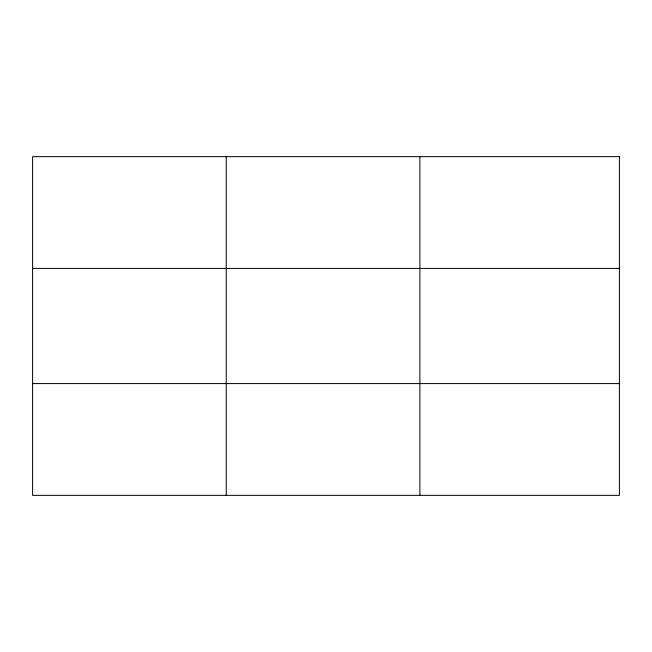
<?xml version="1.0" encoding="UTF-8"?>
<svg xmlns="http://www.w3.org/2000/svg" width="652" height="652" viewBox="0 0 652 652"><rect width="100%" height="100%" fill="white"/><g stroke="black" fill="none" stroke-linecap="round" stroke-linejoin="round"><path stroke-width="0.98" d="M226.244 495.349L226.244 156.651M419.888 495.349L419.888 156.651M32.6 268.42L619.4 268.42M32.6 383.58L619.4 383.58M619.4 156.651L619.4 495.349L32.6 495.349L32.6 156.651L619.4 156.651"/></g></svg>
